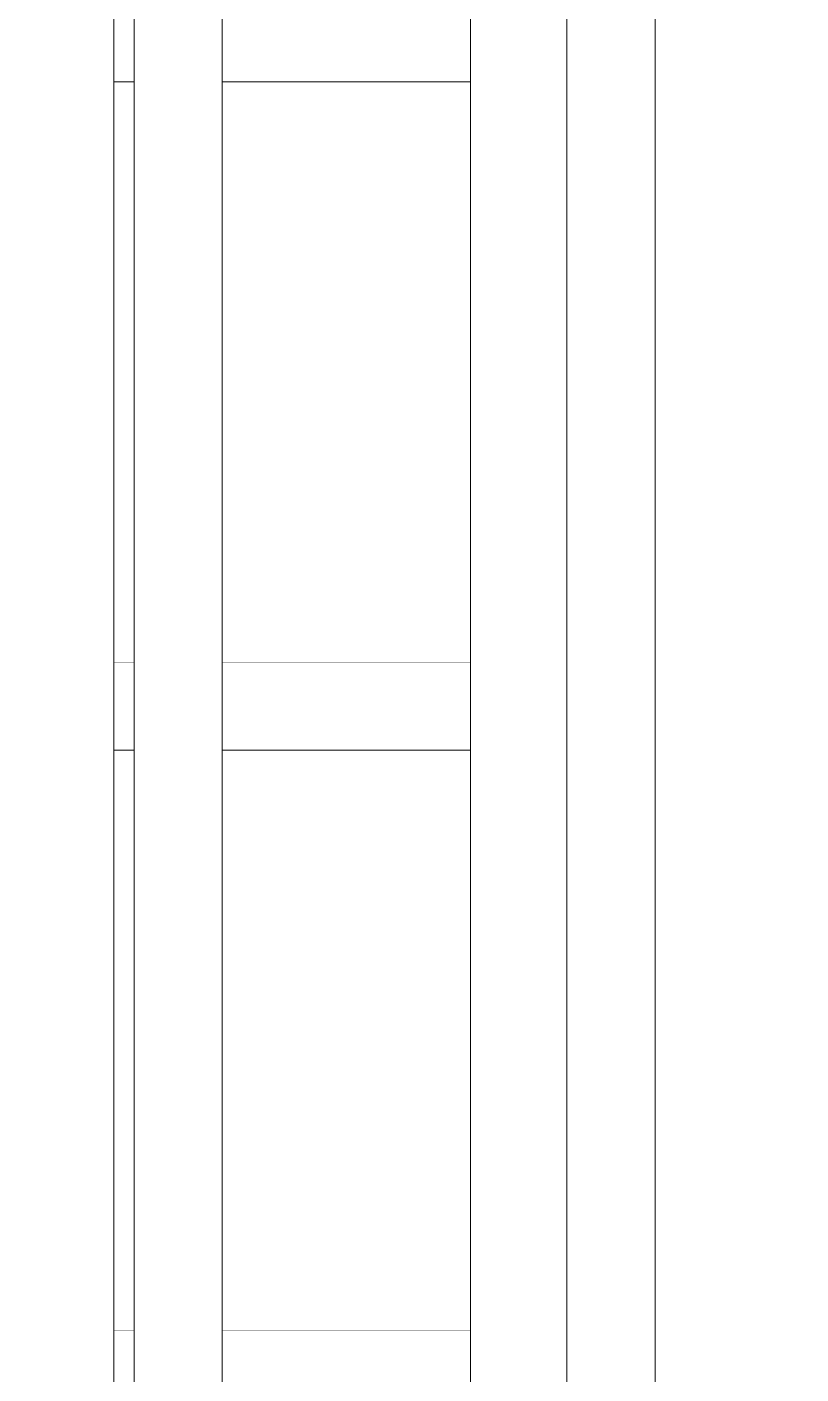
# Model space of a CAD drawing. Header units: millimetres. Extents: x -2171 to 1563, y -1758 to -1505.
# Drawn here: x -175.3774 to -175.1579, y -1732.6099 to -1732.2279 of the extents above; entities that cross this region are included whole.
import ezdxf

# ---------------------------------------------------------------- set-up
doc = ezdxf.new("R2010")
doc.units = ezdxf.units.MM
doc.linetypes.add('Wipeout_Contour', pattern=[1000, 0, -1000])
doc.layers.add('Structural - Bearing', color=7, linetype='Continuous')
doc.layers.add('Structural - Stair & Railing', color=7, linetype='Continuous')
doc.layers.add('Structural - Bearing_Pen_No__2', color=8, linetype='Continuous', lineweight=13)
doc.layers.add('Structural - Stair & Railing_Pen_No__11', color=49, linetype='Continuous', lineweight=13, true_color=0x464646)

# ---------------------------------------------------------------- blocks, each defined once
blk = doc.blocks.new('Section Element_324_1')
at = {"color": 254, "linetype": 'Wipeout_Contour', "lineweight": 0, "ltscale": 124369.945221}
blk.add_wipeout([(-22067.43, 21906.48), (-22061.69, 21906.48), (-22061.69, 21906.67), (-22067.43, 21906.67)], dxfattribs=at).dxf.layer = 'Structural - Stair & Railing'
at = {"color": 254, "linetype": 'Wipeout_Contour', "lineweight": 0, "ltscale": 124191.114715}
blk.add_wipeout([(-21966.29, 21906.67), (-22036.71, 21906.67), (-22036.71, 21906.48), (-21966.29, 21906.48)], dxfattribs=at).dxf.layer = 'Structural - Stair & Railing'
at = {"color": 254, "linetype": 'Wipeout_Contour', "lineweight": 0, "ltscale": 124344.070527}
blk.add_wipeout([(-22067.43, 21898.44), (-22067.43, 21896.34), (-22061.69, 21896.34), (-22061.69, 21898.44)], dxfattribs=at).dxf.layer = 'Structural - Stair & Railing'
at = {"color": 254, "linetype": 'Wipeout_Contour', "lineweight": 0, "ltscale": 124165.202714}
blk.add_wipeout([(-22036.71, 21896.34), (-21966.29, 21896.34), (-21966.29, 21898.44), (-22036.71, 21898.44)], dxfattribs=at).dxf.layer = 'Structural - Stair & Railing'
at = {"color": 254, "linetype": 'Wipeout_Contour', "lineweight": 0, "ltscale": 124368.882962}
blk.add_wipeout([(-22061.69, 21906.48), (-22067.43, 21906.48), (-22067.43, 21905.91), (-22061.69, 21905.91)], dxfattribs=at).dxf.layer = 'Structural - Stair & Railing'
at = {"color": 254, "linetype": 'Wipeout_Contour', "lineweight": 0, "ltscale": 124190.050911}
blk.add_wipeout([(-22036.71, 21905.91), (-21966.29, 21905.91), (-21966.29, 21906.48), (-22036.71, 21906.48)], dxfattribs=at).dxf.layer = 'Structural - Stair & Railing'
at = {"color": 254, "linetype": 'Wipeout_Contour', "lineweight": 0, "ltscale": 124338.047587}
blk.add_wipeout([(-22061.69, 21896.34), (-22067.43, 21896.34), (-22067.43, 21894.17), (-22061.69, 21894.17)], dxfattribs=at).dxf.layer = 'Structural - Stair & Railing'
at = {"color": 254, "linetype": 'Wipeout_Contour', "lineweight": 0, "ltscale": 124159.171099}
blk.add_wipeout([(-22036.71, 21894.17), (-21966.29, 21894.17), (-21966.29, 21896.34), (-22036.71, 21896.34)], dxfattribs=at).dxf.layer = 'Structural - Stair & Railing'
at = {"color": 254, "linetype": 'Wipeout_Contour', "lineweight": 0, "ltscale": 124366.790793}
blk.add_wipeout([(-22067.43, 21905.91), (-22067.43, 21904.99), (-22061.69, 21904.99), (-22061.69, 21905.91)], dxfattribs=at).dxf.layer = 'Structural - Stair & Railing'
at = {"color": 254, "linetype": 'Wipeout_Contour', "lineweight": 0, "ltscale": 124187.955729}
blk.add_wipeout([(-22036.71, 21904.99), (-21966.29, 21904.99), (-21966.29, 21905.91), (-22036.71, 21905.91)], dxfattribs=at).dxf.layer = 'Structural - Stair & Railing'
at = {"color": 254, "linetype": 'Wipeout_Contour', "lineweight": 0, "ltscale": 124363.732267}
blk.add_wipeout([(-22061.69, 21904.99), (-22067.43, 21904.99), (-22067.43, 21903.74), (-22061.69, 21903.74)], dxfattribs=at).dxf.layer = 'Structural - Stair & Railing'
at = {"color": 254, "linetype": 'Wipeout_Contour', "lineweight": 0, "ltscale": 124184.892804}
blk.add_wipeout([(-22036.71, 21904.99), (-22036.71, 21903.74), (-21966.29, 21903.74), (-21966.29, 21904.99)], dxfattribs=at).dxf.layer = 'Structural - Stair & Railing'
at = {"layer": 'Structural - Stair & Railing_Pen_No__11', "color": 49, "linetype": 'Continuous', "lineweight": 13, "true_color": 0x464646}
for p, q in [((-22067.43, 21906.67), (-22061.69, 21906.67)), ((-22036.71, 21906.67), (-21966.29, 21906.67))]:
    blk.add_line(p, q, dxfattribs=at)
at = {"color": 254, "linetype": 'Wipeout_Contour', "lineweight": 0, "ltscale": 124359.800449}
blk.add_wipeout([(-22067.43, 21903.74), (-22067.43, 21902.2), (-22061.69, 21902.2), (-22061.69, 21903.74)], dxfattribs=at).dxf.layer = 'Structural - Stair & Railing'
at = {"color": 254, "linetype": 'Wipeout_Contour', "lineweight": 0, "ltscale": 124180.955305}
blk.add_wipeout([(-22036.71, 21902.2), (-21966.29, 21902.2), (-21966.29, 21903.74), (-22036.71, 21903.74)], dxfattribs=at).dxf.layer = 'Structural - Stair & Railing'
at = {"color": 254, "linetype": 'Wipeout_Contour', "lineweight": 0, "ltscale": 124355.114796}
blk.add_wipeout([(-22067.43, 21902.2), (-22067.43, 21900.42), (-22061.69, 21900.42), (-22061.69, 21902.2)], dxfattribs=at).dxf.layer = 'Structural - Stair & Railing'
at = {"color": 254, "linetype": 'Wipeout_Contour', "lineweight": 0, "ltscale": 124176.262899}
blk.add_wipeout([(-22036.71, 21902.2), (-22036.71, 21900.42), (-21966.29, 21900.42), (-21966.29, 21902.2)], dxfattribs=at).dxf.layer = 'Structural - Stair & Railing'
at = {"color": 254, "linetype": 'Wipeout_Contour', "lineweight": 0, "ltscale": 124349.817808}
blk.add_wipeout([(-22067.43, 21898.44), (-22061.69, 21898.44), (-22061.69, 21900.42), (-22067.43, 21900.42)], dxfattribs=at).dxf.layer = 'Structural - Stair & Railing'
at = {"color": 254, "linetype": 'Wipeout_Contour', "lineweight": 0, "ltscale": 124170.958275}
blk.add_wipeout([(-22036.71, 21898.44), (-21966.29, 21898.44), (-21966.29, 21900.42), (-22036.71, 21900.42)], dxfattribs=at).dxf.layer = 'Structural - Stair & Railing'
blk = doc.blocks.new('Section Element_325_1')
at = {"color": 254, "linetype": 'Wipeout_Contour', "lineweight": 0, "ltscale": 124602.37479}
blk.add_wipeout([(-22067.43, 22071.11), (-22067.43, 21906.67), (-22061.69, 21906.67), (-22061.69, 22071.11)], dxfattribs=at).dxf.layer = 'Structural - Stair & Railing'
at = {"color": 254, "linetype": 'Wipeout_Contour', "lineweight": 0, "ltscale": 124423.877902}
blk.add_wipeout([(-22036.71, 21906.67), (-21966.29, 21906.67), (-21966.29, 22071.11), (-22036.71, 22071.11)], dxfattribs=at).dxf.layer = 'Structural - Stair & Railing'
blk = doc.blocks.new('Section Element_326_1')
at = {"color": 254, "linetype": 'Wipeout_Contour', "lineweight": 0, "ltscale": 124905.003961}
blk.add_wipeout([(-22067.43, 22096.11), (-22067.43, 22095.92), (-22061.69, 22095.92), (-22061.69, 22096.11)], dxfattribs=at).dxf.layer = 'Structural - Stair & Railing'
at = {"color": 254, "linetype": 'Wipeout_Contour', "lineweight": 0, "ltscale": 124726.941017}
blk.add_wipeout([(-22036.71, 22095.92), (-21966.29, 22095.92), (-21966.29, 22096.11), (-22036.71, 22096.11)], dxfattribs=at).dxf.layer = 'Structural - Stair & Railing'
at = {"color": 254, "linetype": 'Wipeout_Contour', "lineweight": 0, "ltscale": 124879.017329}
blk.add_wipeout([(-22067.43, 22085.78), (-22061.69, 22085.78), (-22061.69, 22087.89), (-22067.43, 22087.89)], dxfattribs=at).dxf.layer = 'Structural - Stair & Railing'
at = {"color": 254, "linetype": 'Wipeout_Contour', "lineweight": 0, "ltscale": 124700.917249}
blk.add_wipeout([(-22036.71, 22087.89), (-22036.71, 22085.78), (-21966.29, 22085.78), (-21966.29, 22087.89)], dxfattribs=at).dxf.layer = 'Structural - Stair & Railing'
at = {"color": 254, "linetype": 'Wipeout_Contour', "lineweight": 0, "ltscale": 124903.937103}
blk.add_wipeout([(-22067.43, 22095.36), (-22061.69, 22095.36), (-22061.69, 22095.92), (-22067.43, 22095.92)], dxfattribs=at).dxf.layer = 'Structural - Stair & Railing'
at = {"color": 254, "linetype": 'Wipeout_Contour', "lineweight": 0, "ltscale": 124725.872635}
blk.add_wipeout([(-22036.71, 22095.36), (-21966.29, 22095.36), (-21966.29, 22095.92), (-22036.71, 22095.92)], dxfattribs=at).dxf.layer = 'Structural - Stair & Railing'
at = {"color": 254, "linetype": 'Wipeout_Contour', "lineweight": 0, "ltscale": 124872.968266}
blk.add_wipeout([(-22067.43, 22085.78), (-22067.43, 22083.61), (-22061.69, 22083.61), (-22061.69, 22085.78)], dxfattribs=at).dxf.layer = 'Structural - Stair & Railing'
at = {"color": 254, "linetype": 'Wipeout_Contour', "lineweight": 0, "ltscale": 124694.859542}
blk.add_wipeout([(-21966.29, 22085.78), (-22036.71, 22085.78), (-22036.71, 22083.61), (-21966.29, 22083.61)], dxfattribs=at).dxf.layer = 'Structural - Stair & Railing'
at = {"color": 254, "linetype": 'Wipeout_Contour', "lineweight": 0, "ltscale": 124901.83584}
blk.add_wipeout([(-22067.43, 22094.44), (-22061.69, 22094.44), (-22061.69, 22095.36), (-22067.43, 22095.36)], dxfattribs=at).dxf.layer = 'Structural - Stair & Railing'
at = {"color": 254, "linetype": 'Wipeout_Contour', "lineweight": 0, "ltscale": 124723.76837}
blk.add_wipeout([(-21966.29, 22095.36), (-22036.71, 22095.36), (-22036.71, 22094.44), (-21966.29, 22094.44)], dxfattribs=at).dxf.layer = 'Structural - Stair & Railing'
at = {"color": 254, "linetype": 'Wipeout_Contour', "lineweight": 0, "ltscale": 124866.8262}
blk.add_wipeout([(-22067.43, 22081.44), (-22061.69, 22081.44), (-22061.69, 22083.61), (-22067.43, 22083.61)], dxfattribs=at).dxf.layer = 'Structural - Stair & Railing'
at = {"color": 254, "linetype": 'Wipeout_Contour', "lineweight": 0, "ltscale": 124688.708699}
blk.add_wipeout([(-22036.71, 22081.44), (-21966.29, 22081.44), (-21966.29, 22083.61), (-22036.71, 22083.61)], dxfattribs=at).dxf.layer = 'Structural - Stair & Railing'
at = {"color": 254, "linetype": 'Wipeout_Contour', "lineweight": 0, "ltscale": 124898.764105}
blk.add_wipeout([(-22067.43, 22093.19), (-22061.69, 22093.19), (-22061.69, 22094.44), (-22067.43, 22094.44)], dxfattribs=at).dxf.layer = 'Structural - Stair & Railing'
at = {"color": 254, "linetype": 'Wipeout_Contour', "lineweight": 0, "ltscale": 124720.692248}
blk.add_wipeout([(-22036.71, 22093.19), (-21966.29, 22093.19), (-21966.29, 22094.44), (-22036.71, 22094.44)], dxfattribs=at).dxf.layer = 'Structural - Stair & Railing'
at = {"color": 254, "linetype": 'Wipeout_Contour', "lineweight": 0, "ltscale": 124860.777753}
blk.add_wipeout([(-22067.43, 22081.44), (-22067.43, 22079.34), (-22061.69, 22079.34), (-22061.69, 22081.44)], dxfattribs=at).dxf.layer = 'Structural - Stair & Railing'
at = {"color": 254, "linetype": 'Wipeout_Contour', "lineweight": 0, "ltscale": 124682.65162}
blk.add_wipeout([(-22036.71, 22079.34), (-21966.29, 22079.34), (-21966.29, 22081.44), (-22036.71, 22081.44)], dxfattribs=at).dxf.layer = 'Structural - Stair & Railing'
at = {"layer": 'Structural - Stair & Railing_Pen_No__11', "color": 49, "linetype": 'Continuous', "lineweight": 13, "true_color": 0x464646}
for p, q in [((-22067.43, 22096.11), (-22061.69, 22096.11)), ((-22036.71, 22096.11), (-21966.29, 22096.11))]:
    blk.add_line(p, q, dxfattribs=at)
at = {"color": 254, "linetype": 'Wipeout_Contour', "lineweight": 0, "ltscale": 124894.815229}
blk.add_wipeout([(-22061.69, 22093.19), (-22067.43, 22093.19), (-22067.43, 22091.65), (-22061.69, 22091.65)], dxfattribs=at).dxf.layer = 'Structural - Stair & Railing'
at = {"color": 254, "linetype": 'Wipeout_Contour', "lineweight": 0, "ltscale": 124716.737719}
blk.add_wipeout([(-22036.71, 22091.65), (-21966.29, 22091.65), (-21966.29, 22093.19), (-22036.71, 22093.19)], dxfattribs=at).dxf.layer = 'Structural - Stair & Railing'
at = {"color": 254, "linetype": 'Wipeout_Contour', "lineweight": 0, "ltscale": 124855.006687}
blk.add_wipeout([(-22061.69, 22079.34), (-22067.43, 22079.34), (-22067.43, 22077.36), (-22061.69, 22077.36)], dxfattribs=at).dxf.layer = 'Structural - Stair & Railing'
at = {"color": 254, "linetype": 'Wipeout_Contour', "lineweight": 0, "ltscale": 124676.872292}
blk.add_wipeout([(-22036.71, 22077.36), (-21966.29, 22077.36), (-21966.29, 22079.34), (-22036.71, 22079.34)], dxfattribs=at).dxf.layer = 'Structural - Stair & Railing'
at = {"color": 254, "linetype": 'Wipeout_Contour', "lineweight": 0, "ltscale": 124890.10934}
blk.add_wipeout([(-22067.43, 22089.86), (-22061.69, 22089.86), (-22061.69, 22091.65), (-22067.43, 22091.65)], dxfattribs=at).dxf.layer = 'Structural - Stair & Railing'
at = {"color": 254, "linetype": 'Wipeout_Contour', "lineweight": 0, "ltscale": 124712.025108}
blk.add_wipeout([(-22036.71, 22091.65), (-22036.71, 22089.86), (-21966.29, 22089.86), (-21966.29, 22091.65)], dxfattribs=at).dxf.layer = 'Structural - Stair & Railing'
at = {"color": 254, "linetype": 'Wipeout_Contour', "lineweight": 0, "ltscale": 124849.688277}
blk.add_wipeout([(-22067.43, 22077.36), (-22067.43, 22075.58), (-22061.69, 22075.58), (-22061.69, 22077.36)], dxfattribs=at).dxf.layer = 'Structural - Stair & Railing'
at = {"color": 254, "linetype": 'Wipeout_Contour', "lineweight": 0, "ltscale": 124671.54628}
blk.add_wipeout([(-22036.71, 22075.58), (-21966.29, 22075.58), (-21966.29, 22077.36), (-22036.71, 22077.36)], dxfattribs=at).dxf.layer = 'Structural - Stair & Railing'
at = {"color": 254, "linetype": 'Wipeout_Contour', "lineweight": 0, "ltscale": 124884.789487}
blk.add_wipeout([(-22067.43, 22087.89), (-22061.69, 22087.89), (-22061.69, 22089.86), (-22067.43, 22089.86)], dxfattribs=at).dxf.layer = 'Structural - Stair & Railing'
at = {"color": 254, "linetype": 'Wipeout_Contour', "lineweight": 0, "ltscale": 124706.697666}
blk.add_wipeout([(-22036.71, 22087.89), (-21966.29, 22087.89), (-21966.29, 22089.86), (-22036.71, 22089.86)], dxfattribs=at).dxf.layer = 'Structural - Stair & Railing'
at = {"color": 254, "linetype": 'Wipeout_Contour', "lineweight": 0, "ltscale": 124844.984024}
blk.add_wipeout([(-22061.69, 22075.58), (-22067.43, 22075.58), (-22067.43, 22074.04), (-22061.69, 22074.04)], dxfattribs=at).dxf.layer = 'Structural - Stair & Railing'
at = {"color": 254, "linetype": 'Wipeout_Contour', "lineweight": 0, "ltscale": 124666.835314}
blk.add_wipeout([(-22036.71, 22074.04), (-21966.29, 22074.04), (-21966.29, 22075.58), (-22036.71, 22075.58)], dxfattribs=at).dxf.layer = 'Structural - Stair & Railing'
at = {"color": 254, "linetype": 'Wipeout_Contour', "lineweight": 0, "ltscale": 124841.036847}
blk.add_wipeout([(-22067.43, 22074.04), (-22067.43, 22072.79), (-22061.69, 22072.79), (-22061.69, 22074.04)], dxfattribs=at).dxf.layer = 'Structural - Stair & Railing'
at = {"color": 254, "linetype": 'Wipeout_Contour', "lineweight": 0, "ltscale": 124662.882494}
blk.add_wipeout([(-22036.71, 22074.04), (-22036.71, 22072.79), (-21966.29, 22072.79), (-21966.29, 22074.04)], dxfattribs=at).dxf.layer = 'Structural - Stair & Railing'
at = {"color": 254, "linetype": 'Wipeout_Contour', "lineweight": 0, "ltscale": 124837.966594}
blk.add_wipeout([(-22067.43, 22072.79), (-22067.43, 22071.86), (-22061.69, 22071.86), (-22061.69, 22072.79)], dxfattribs=at).dxf.layer = 'Structural - Stair & Railing'
at = {"color": 254, "linetype": 'Wipeout_Contour', "lineweight": 0, "ltscale": 124659.807851}
blk.add_wipeout([(-22036.71, 22071.86), (-21966.29, 22071.86), (-21966.29, 22072.79), (-22036.71, 22072.79)], dxfattribs=at).dxf.layer = 'Structural - Stair & Railing'
at = {"color": 254, "linetype": 'Wipeout_Contour', "lineweight": 0, "ltscale": 124835.86638}
blk.add_wipeout([(-22067.43, 22071.86), (-22067.43, 22071.3), (-22061.69, 22071.3), (-22061.69, 22071.86)], dxfattribs=at).dxf.layer = 'Structural - Stair & Railing'
at = {"color": 254, "linetype": 'Wipeout_Contour', "lineweight": 0, "ltscale": 124657.704623}
blk.add_wipeout([(-21966.29, 22071.86), (-22036.71, 22071.86), (-22036.71, 22071.3), (-21966.29, 22071.3)], dxfattribs=at).dxf.layer = 'Structural - Stair & Railing'
at = {"color": 254, "linetype": 'Wipeout_Contour', "lineweight": 0, "ltscale": 124834.800133}
blk.add_wipeout([(-22067.43, 22071.11), (-22061.69, 22071.11), (-22061.69, 22071.3), (-22067.43, 22071.3)], dxfattribs=at).dxf.layer = 'Structural - Stair & Railing'
at = {"color": 254, "linetype": 'Wipeout_Contour', "lineweight": 0, "ltscale": 124656.636863}
blk.add_wipeout([(-22036.71, 22071.3), (-22036.71, 22071.11), (-21966.29, 22071.11), (-21966.29, 22071.3)], dxfattribs=at).dxf.layer = 'Structural - Stair & Railing'
at = {"layer": 'Structural - Stair & Railing_Pen_No__11', "color": 49, "linetype": 'Continuous', "lineweight": 13, "true_color": 0x464646}
for p, q in [((-22061.69, 22071.11), (-22067.43, 22071.11)), ((-21966.29, 22071.11), (-22036.71, 22071.11))]:
    blk.add_line(p, q, dxfattribs=at)
blk = doc.blocks.new('Section Element_327_1')
at = {"color": 254, "linetype": 'Wipeout_Contour', "lineweight": 0, "ltscale": 125138.431746}
blk.add_wipeout([(-22067.43, 22096.11), (-22061.69, 22096.11), (-22061.69, 22260.56), (-22067.43, 22260.56)], dxfattribs=at).dxf.layer = 'Structural - Stair & Railing'
at = {"color": 254, "linetype": 'Wipeout_Contour', "lineweight": 0, "ltscale": 124960.700969}
blk.add_wipeout([(-22036.71, 22260.56), (-22036.71, 22096.11), (-21966.29, 22096.11), (-21966.29, 22260.56)], dxfattribs=at).dxf.layer = 'Structural - Stair & Railing'
blk = doc.blocks.new('Section Element_328_1')
at = {"color": 254, "linetype": 'Wipeout_Contour', "lineweight": 0, "ltscale": 125416.260807}
blk.add_wipeout([(-22061.69, 22277.33), (-22067.43, 22277.33), (-22067.43, 22275.23), (-22061.69, 22275.23)], dxfattribs=at).dxf.layer = 'Structural - Stair & Railing'
at = {"color": 254, "linetype": 'Wipeout_Contour', "lineweight": 0, "ltscale": 125238.925065}
blk.add_wipeout([(-21966.29, 22277.33), (-22036.71, 22277.33), (-22036.71, 22275.23), (-21966.29, 22275.23)], dxfattribs=at).dxf.layer = 'Structural - Stair & Railing'
at = {"color": 254, "linetype": 'Wipeout_Contour', "lineweight": 0, "ltscale": 125410.186053}
blk.add_wipeout([(-22067.43, 22275.23), (-22067.43, 22273.06), (-22061.69, 22273.06), (-22061.69, 22275.23)], dxfattribs=at).dxf.layer = 'Structural - Stair & Railing'
at = {"color": 254, "linetype": 'Wipeout_Contour', "lineweight": 0, "ltscale": 125232.841686}
blk.add_wipeout([(-22036.71, 22273.06), (-21966.29, 22273.06), (-21966.29, 22275.23), (-22036.71, 22275.23)], dxfattribs=at).dxf.layer = 'Structural - Stair & Railing'
at = {"color": 254, "linetype": 'Wipeout_Contour', "lineweight": 0, "ltscale": 125404.017861}
blk.add_wipeout([(-22067.43, 22270.88), (-22061.69, 22270.88), (-22061.69, 22273.06), (-22067.43, 22273.06)], dxfattribs=at).dxf.layer = 'Structural - Stair & Railing'
at = {"color": 254, "linetype": 'Wipeout_Contour', "lineweight": 0, "ltscale": 125226.664768}
blk.add_wipeout([(-22036.71, 22270.88), (-21966.29, 22270.88), (-21966.29, 22273.06), (-22036.71, 22273.06)], dxfattribs=at).dxf.layer = 'Structural - Stair & Railing'
at = {"color": 254, "linetype": 'Wipeout_Contour', "lineweight": 0, "ltscale": 125397.94362}
blk.add_wipeout([(-22067.43, 22268.78), (-22061.69, 22268.78), (-22061.69, 22270.88), (-22067.43, 22270.88)], dxfattribs=at).dxf.layer = 'Structural - Stair & Railing'
at = {"color": 254, "linetype": 'Wipeout_Contour', "lineweight": 0, "ltscale": 125220.581917}
blk.add_wipeout([(-22036.71, 22268.78), (-21966.29, 22268.78), (-21966.29, 22270.88), (-22036.71, 22270.88)], dxfattribs=at).dxf.layer = 'Structural - Stair & Railing'
at = {"color": 254, "linetype": 'Wipeout_Contour', "lineweight": 0, "ltscale": 125392.147958}
blk.add_wipeout([(-22067.43, 22266.81), (-22061.69, 22266.81), (-22061.69, 22268.78), (-22067.43, 22268.78)], dxfattribs=at).dxf.layer = 'Structural - Stair & Railing'
at = {"color": 254, "linetype": 'Wipeout_Contour', "lineweight": 0, "ltscale": 125214.778051}
blk.add_wipeout([(-22036.71, 22268.78), (-22036.71, 22266.81), (-21966.29, 22266.81), (-21966.29, 22268.78)], dxfattribs=at).dxf.layer = 'Structural - Stair & Railing'
at = {"color": 254, "linetype": 'Wipeout_Contour', "lineweight": 0, "ltscale": 125386.806911}
blk.add_wipeout([(-22067.43, 22266.81), (-22067.43, 22265.02), (-22061.69, 22265.02), (-22061.69, 22266.81)], dxfattribs=at).dxf.layer = 'Structural - Stair & Railing'
at = {"color": 254, "linetype": 'Wipeout_Contour', "lineweight": 0, "ltscale": 125209.42944}
blk.add_wipeout([(-22036.71, 22265.02), (-21966.29, 22265.02), (-21966.29, 22266.81), (-22036.71, 22266.81)], dxfattribs=at).dxf.layer = 'Structural - Stair & Railing'
at = {"color": 254, "linetype": 'Wipeout_Contour', "lineweight": 0, "ltscale": 125382.08263}
blk.add_wipeout([(-22067.43, 22263.48), (-22061.69, 22263.48), (-22061.69, 22265.02), (-22067.43, 22265.02)], dxfattribs=at).dxf.layer = 'Structural - Stair & Railing'
at = {"color": 254, "linetype": 'Wipeout_Contour', "lineweight": 0, "ltscale": 125204.698458}
blk.add_wipeout([(-22036.71, 22265.02), (-22036.71, 22263.48), (-21966.29, 22263.48), (-21966.29, 22265.02)], dxfattribs=at).dxf.layer = 'Structural - Stair & Railing'
at = {"color": 254, "linetype": 'Wipeout_Contour', "lineweight": 0, "ltscale": 125378.118593}
blk.add_wipeout([(-22067.43, 22262.23), (-22061.69, 22262.23), (-22061.69, 22263.48), (-22067.43, 22263.48)], dxfattribs=at).dxf.layer = 'Structural - Stair & Railing'
at = {"color": 254, "linetype": 'Wipeout_Contour', "lineweight": 0, "ltscale": 125200.728799}
blk.add_wipeout([(-21966.29, 22263.48), (-22036.71, 22263.48), (-22036.71, 22262.23), (-21966.29, 22262.23)], dxfattribs=at).dxf.layer = 'Structural - Stair & Railing'
at = {"color": 254, "linetype": 'Wipeout_Contour', "lineweight": 0, "ltscale": 125375.035219}
blk.add_wipeout([(-22067.43, 22261.31), (-22061.69, 22261.31), (-22061.69, 22262.23), (-22067.43, 22262.23)], dxfattribs=at).dxf.layer = 'Structural - Stair & Railing'
at = {"color": 254, "linetype": 'Wipeout_Contour', "lineweight": 0, "ltscale": 125197.641056}
blk.add_wipeout([(-21966.29, 22262.23), (-22036.71, 22262.23), (-22036.71, 22261.31), (-21966.29, 22261.31)], dxfattribs=at).dxf.layer = 'Structural - Stair & Railing'
at = {"color": 254, "linetype": 'Wipeout_Contour', "lineweight": 0, "ltscale": 125372.926119}
blk.add_wipeout([(-22067.43, 22260.75), (-22061.69, 22260.75), (-22061.69, 22261.31), (-22067.43, 22261.31)], dxfattribs=at).dxf.layer = 'Structural - Stair & Railing'
at = {"color": 254, "linetype": 'Wipeout_Contour', "lineweight": 0, "ltscale": 125195.528973}
blk.add_wipeout([(-22036.71, 22260.75), (-21966.29, 22260.75), (-21966.29, 22261.31), (-22036.71, 22261.31)], dxfattribs=at).dxf.layer = 'Structural - Stair & Railing'
at = {"color": 254, "linetype": 'Wipeout_Contour', "lineweight": 0, "ltscale": 125371.855299}
blk.add_wipeout([(-22067.43, 22260.75), (-22067.43, 22260.56), (-22061.69, 22260.56), (-22061.69, 22260.75)], dxfattribs=at).dxf.layer = 'Structural - Stair & Railing'
at = {"color": 254, "linetype": 'Wipeout_Contour', "lineweight": 0, "ltscale": 125194.456628}
blk.add_wipeout([(-22036.71, 22260.56), (-21966.29, 22260.56), (-21966.29, 22260.75), (-22036.71, 22260.75)], dxfattribs=at).dxf.layer = 'Structural - Stair & Railing'
at = {"layer": 'Structural - Stair & Railing_Pen_No__11', "color": 49, "linetype": 'Continuous', "lineweight": 13, "true_color": 0x464646}
for p, q in [((-22061.69, 22260.56), (-22067.43, 22260.56)), ((-21966.29, 22260.56), (-22036.71, 22260.56))]:
    blk.add_line(p, q, dxfattribs=at)
blk = doc.blocks.new('Section Element_336_1')
at = {"color": 254, "linetype": 'Wipeout_Contour', "lineweight": 0, "ltscale": 159338.805965}
blk.add_wipeout([(-22072.56, 21870), (-22067.43, 21870), (-22067.43, 23720), (-22068.08, 23720), (-22072.56, 23720)], dxfattribs=at).dxf.layer = 'Structural - Bearing'
at = {"layer": 'Structural - Bearing_Pen_No__2', "color": 8, "linetype": 'Continuous', "lineweight": 13}
blk.add_line((-22067.43, 21020), (-22067.43, 23720), dxfattribs=at)
at = {"color": 254, "linetype": 'Wipeout_Contour', "lineweight": 0, "ltscale": 126960.192369}
blk.add_wipeout([(-22081.89, 23720), (-22081.89, 21870), (-22072.56, 21870), (-22072.56, 23720)], dxfattribs=at).dxf.layer = 'Structural - Bearing'
at = {"color": 254, "linetype": 'Wipeout_Contour', "lineweight": 0, "ltscale": 126984.428996}
blk.add_wipeout([(-22089.97, 23720), (-22089.97, 21870), (-22081.89, 21870), (-22081.89, 23720)], dxfattribs=at).dxf.layer = 'Structural - Bearing'
at = {"color": 254, "linetype": 'Wipeout_Contour', "lineweight": 0, "ltscale": 126998.569562}
blk.add_wipeout([(-22092.05, 23720), (-22092.05, 21870), (-22089.97, 21870), (-22089.97, 23720)], dxfattribs=at).dxf.layer = 'Structural - Bearing'
blk = doc.blocks.new('Section Element_368_1')
at = {"color": 254, "linetype": 'Wipeout_Contour', "lineweight": 0, "ltscale": 126852.166163}
blk.add_wipeout([(-22036.71, 23720), (-22040.09, 23720), (-22040.09, 21870), (-22036.71, 21870)], dxfattribs=at).dxf.layer = 'Structural - Bearing'
at = {"layer": 'Structural - Bearing_Pen_No__2', "color": 8, "linetype": 'Continuous', "lineweight": 13}
blk.add_line((-22036.71, 21020), (-22036.71, 23720), dxfattribs=at)
at = {"color": 254, "linetype": 'Wipeout_Contour', "lineweight": 0, "ltscale": 126868.991481}
blk.add_wipeout([(-22040.09, 23720), (-22048.81, 23720), (-22048.81, 21870), (-22040.09, 21870)], dxfattribs=at).dxf.layer = 'Structural - Bearing'
at = {"color": 254, "linetype": 'Wipeout_Contour', "lineweight": 0, "ltscale": 126893.565607}
blk.add_wipeout([(-22057.76, 23720), (-22057.76, 21870), (-22048.81, 21870), (-22048.81, 23720)], dxfattribs=at).dxf.layer = 'Structural - Bearing'
at = {"color": 254, "linetype": 'Wipeout_Contour', "lineweight": 0, "ltscale": 126911.493598}
blk.add_wipeout([(-22061.69, 23720), (-22061.69, 21870), (-22057.76, 21870), (-22057.76, 23720)], dxfattribs=at).dxf.layer = 'Structural - Bearing'
at = {"layer": 'Structural - Bearing_Pen_No__2', "color": 8, "linetype": 'Continuous', "lineweight": 13}
blk.add_line((-22061.69, 21020), (-22061.69, 23720), dxfattribs=at)
blk = doc.blocks.new('Section Element_375_1')
at = {"color": 254, "linetype": 'Wipeout_Contour', "lineweight": 0, "ltscale": 126595.025646}
blk.add_wipeout([(-21952.7, 23720), (-21952.7, 21870), (-21938.97, 21870), (-21938.97, 23720)], dxfattribs=at).dxf.layer = 'Structural - Bearing'
at = {"color": 254, "linetype": 'Wipeout_Contour', "lineweight": 0, "ltscale": 126424.749997}
blk.add_wipeout([(-21872.62, 23720), (-21896.22, 23720), (-21896.22, 21870), (-21872.62, 21870)], dxfattribs=at).dxf.layer = 'Structural - Bearing'
at = {"color": 254, "linetype": 'Wipeout_Contour', "lineweight": 0, "ltscale": 126627.62236}
blk.add_wipeout([(-21952.7, 23720), (-21962.46, 23720), (-21962.46, 21870), (-21952.7, 21870)], dxfattribs=at).dxf.layer = 'Structural - Bearing'
at = {"color": 254, "linetype": 'Wipeout_Contour', "lineweight": 0, "ltscale": 158769.171746}
blk.add_wipeout([(-21904.18, 23720), (-21913.98, 23720), (-21913.98, 21870), (-21896.22, 21870), (-21896.22, 23720)], dxfattribs=at).dxf.layer = 'Structural - Bearing'
at = {"color": 254, "linetype": 'Wipeout_Contour', "lineweight": 0, "ltscale": 126646.496828}
blk.add_wipeout([(-21962.46, 23720), (-21966.29, 23720), (-21966.29, 21870), (-21962.46, 21870)], dxfattribs=at).dxf.layer = 'Structural - Bearing'
at = {"layer": 'Structural - Bearing_Pen_No__2', "color": 8, "linetype": 'Continuous', "lineweight": 13}
blk.add_line((-21966.29, 21717.22), (-21966.29, 23720), dxfattribs=at)
blk = doc.blocks.new('Section Element_527_1')
at = {"color": 254, "linetype": 'Wipeout_Contour', "lineweight": 0, "ltscale": 126511.358608}
blk.add_wipeout([(-21917.36, 23720), (-21917.36, 21870), (-21913.98, 21870), (-21913.98, 23720)], dxfattribs=at).dxf.layer = 'Structural - Bearing'
at = {"layer": 'Structural - Bearing_Pen_No__2', "color": 8, "linetype": 'Continuous', "lineweight": 13}
blk.add_line((-21913.98, 21020), (-21913.98, 23720), dxfattribs=at)
at = {"color": 254, "linetype": 'Wipeout_Contour', "lineweight": 0, "ltscale": 126528.135456}
blk.add_wipeout([(-21926.08, 23720), (-21926.08, 21870), (-21917.36, 21870), (-21917.36, 23720)], dxfattribs=at).dxf.layer = 'Structural - Bearing'
at = {"color": 254, "linetype": 'Wipeout_Contour', "lineweight": 0, "ltscale": 126552.638748}
blk.add_wipeout([(-21935.03, 23720), (-21935.03, 21870), (-21926.08, 21870), (-21926.08, 23720)], dxfattribs=at).dxf.layer = 'Structural - Bearing'
at = {"color": 254, "linetype": 'Wipeout_Contour', "lineweight": 0, "ltscale": 126570.515036}
blk.add_wipeout([(-21938.97, 23720), (-21938.97, 21870), (-21935.03, 21870), (-21935.03, 23720)], dxfattribs=at).dxf.layer = 'Structural - Bearing'
at = {"layer": 'Structural - Bearing_Pen_No__2', "color": 8, "linetype": 'Continuous', "lineweight": 13}
blk.add_line((-21938.97, 21020), (-21938.97, 23720), dxfattribs=at)

msp = doc.modelspace()

# ---------------------------------------------------------------- block references
at = {"layer": 'Structural - Stair & Railing', "lineweight": 0, "xscale": 0.001, "yscale": 0.001, "zscale": 0.001}
msp.add_blockref('Section Element_324_1', (-153.28531, -1754.50411), dxfattribs=at)

# ---------------------------------------------------------------- next in the draw order: block references
msp.add_blockref('Section Element_325_1', (-153.28531, -1754.50411), dxfattribs=at)

# ---------------------------------------------------------------- next in the draw order: block references
msp.add_blockref('Section Element_326_1', (-153.28531, -1754.50411), dxfattribs=at)

# ---------------------------------------------------------------- next in the draw order: block references
msp.add_blockref('Section Element_327_1', (-153.28531, -1754.50411), dxfattribs=at)

# ---------------------------------------------------------------- next in the draw order: block references
msp.add_blockref('Section Element_328_1', (-153.28531, -1754.50411), dxfattribs=at)

# ---------------------------------------------------------------- next in the draw order: block references
at = {"layer": 'Structural - Bearing', "lineweight": 0, "xscale": 0.001, "yscale": 0.001, "zscale": 0.001}
for name in ['Section Element_375_1', 'Section Element_336_1', 'Section Element_368_1']:
    msp.add_blockref(name, (-153.28531, -1754.50411), dxfattribs=at)

# ---------------------------------------------------------------- next in the draw order: block references
msp.add_blockref('Section Element_527_1', (-153.28531, -1754.50411), dxfattribs=at)

doc.saveas('drawing.dxf')
